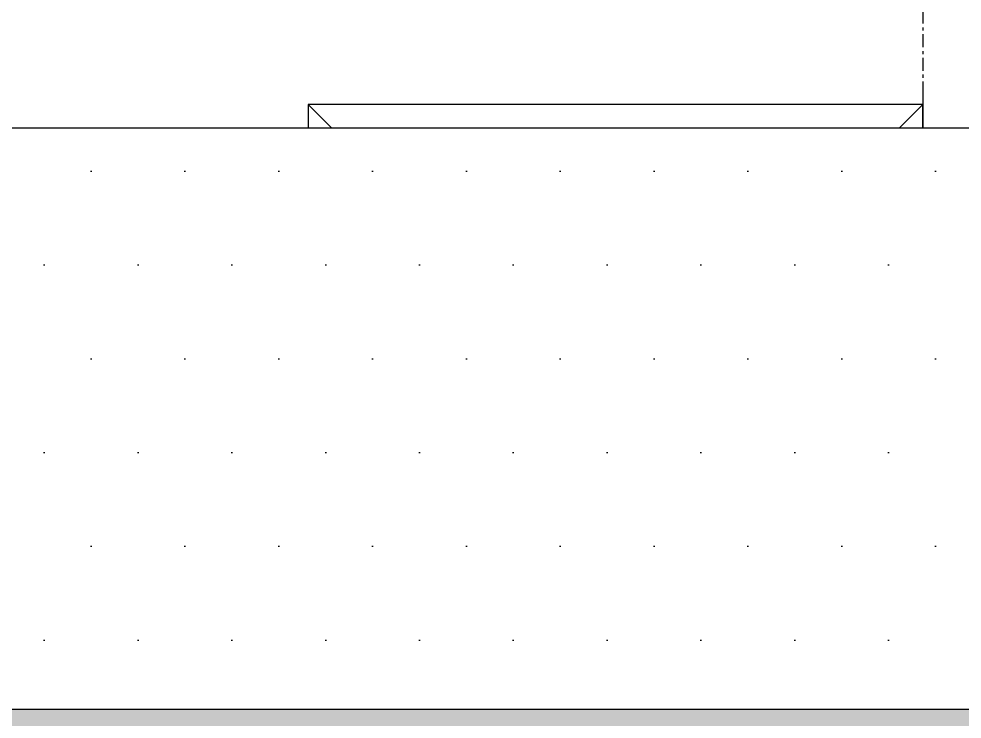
# Model space of a CAD drawing. Header units: millimetres. Extents: x -4391136 to -1798569, y -886572 to -291056.
# Drawn here: x -2447538.9 to -2447139.9, y -393415.9 to -393119.7 of the extents above; entities that cross this region are included whole.
import ezdxf
from ezdxf.enums import TextEntityAlignment as Align

# ---------------------------------------------------------------- set-up
doc = ezdxf.new("R2010")
doc.units = ezdxf.units.MM
doc.set_wipeout_variables(frame=1)
for name, pattern in [('CENTER', [50.800000000000004, 31.75, -6.35, 6.35, -6.35]), ('TA_GL_000.70000', [1.925, 0.7, -0.175, 0.175, -0.175, 0.7]), ('XKITLINE00', [0]), ('XKITLINE02', [4, 2, -2]), ('Xref-C-1-PP17-AR-2214-01-B$0$DPA_Grid _ Level 100', [10, 5.5, -1.6, 1.3, -1.6])]:
    doc.linetypes.add(name, pattern=pattern)
doc.layers.add('000 - 0_HIDE_OBJ_FRAMING_DEF_DIMS', color=7, linetype='Continuous', plot=False)
doc.layers.add('000 - STRUCTURE_STEEL_FRAMING_DEF_SUB', color=7, linetype='Continuous', plot=False)
for name, color, linetype in [('000 - 0_SYM_DWG_GRID-BUBBLE_MAIN_COLOR_1', 7, 'Continuous'), ('000 - 0_SYM_DWG_GRIDLINE_MAIN_COLOR_251', 7, 'Continuous'), ('000 - GRID', 7, 'CENTER'), ('000 - STRUCTURE_STEEL_ACCESORIES_HATCH_', 7, 'Continuous'), ('000 - STRUCTURE_STEEL_ACCESORIES_HIDDEN_', 7, 'Continuous'), ('000 - STRUCTURE_STEEL_ACCESORIES_MAIN_COLOR_1', 7, 'Continuous'), ('000 - STRUCTURE_STEEL_FRAMING_CUT_COLOR_4', 7, 'Continuous'), ('000 - STRUCTURE_STEEL_FRAMING_HIDDEN_', 7, 'Continuous'), ('000 - STRUCTURE_STEEL_FRAMING_SUB_COLOR_2', 7, 'Continuous'), ('000 - STRUCTURE_STEEL_FRAMING_WIPEOUT_', 7, 'Continuous'), ('010 - ASPG_FLASHING_HATCH_', 7, 'Continuous'), ('010 - ASPG_FLASHING_MAIN_COLOR_2', 7, 'Continuous'), ('010 - ASPG_FLASHING_MAIN_COLOR_4', 7, 'Continuous'), ('010 - ASPG_FLASHING_WIPEOUT_', 7, 'Continuous'), ('010 - ASPG_FRAMING_MAIN_COLOR_1', 7, 'Continuous'), ('010 - ASPG_FRAMING_WIPEOUT_', 7, 'Continuous'), ('_PP-Dim', 7, 'Continuous'), ('Xref-C-1-PP17-AR-2214-01-B$0$WALL-E', 7, 'Continuous')]:
    doc.layers.add(name, color=color, linetype=linetype)
doc.styles.add('Arial', font='arial.ttf', dxfattribs={"height": 1500})
doc.styles.add('TA', font='', dxfattribs={"height": 4.5})
doc.styles.get('TA').set_extended_font_data('Cordia New')

# ---------------------------------------------------------------- blocks, each defined once
blk = doc.blocks.new('*U1273')
at = {"layer": '000 - 0_SYM_DWG_GRIDLINE_MAIN_COLOR_251', "color": 7, "linetype": 'ByBlock', "ltscale": 5}
blk.add_line((19.99999999999988, 0), (-231.9999999999899, 3.379714492042489e-15), dxfattribs=at)
at = {"color": 7, "style": 'TA', "flags": 1}
blk.add_attdef('LOCATION', (5.999999999999999, -6.000000000000001), '', height=4.5, rotation=270, dxfattribs=at)
at = {"layer": '000 - 0_SYM_DWG_GRID-BUBBLE_MAIN_COLOR_1', "color": 7, "style": 'Arial'}
blk.add_attdef('GRID-HEAD', text='', height=4.000000000000001, rotation=269.9999999999931, dxfattribs=at).set_placement((63.74999998595079, 0), align=Align.MIDDLE_CENTER)
blk = doc.blocks.new('W-1-PP17-ENT2_REV00_20260526-152343_LOPF_MAIN_DIMS')
at = {"layer": '000 - GRID', "color": 7, "linetype": 'TA_GL_000.70000', "xscale": 50.00000000000038, "yscale": 50.00000000000038, "zscale": 50.00000000000038, "rotation": 90}
blk.add_blockref('*U1273', (0, 1.164153218269348e-10), dxfattribs=at)
blk = doc.blocks.new('W-1-PP17-ENT2_REV00_20260526-152612_EX_LOPF-1')
at = {"layer": '000 - 0_HIDE_OBJ_FRAMING_DEF_DIMS', "color": 7, "linetype": 'Xref-C-1-PP17-AR-2214-01-B$0$DPA_Grid _ Level 100'}
blk.add_line((-1.862645149230957e-09, 12054.7180110956), (-1.862645149230957e-09, -34224.24043103313), dxfattribs=at)
at = {"layer": 'Xref-C-1-PP17-AR-2214-01-B$0$WALL-E', "color": 7}
blk.add_line((970.0000017015263, -10204.99999999866), (-13434.99999984959, -10204.99999999866), dxfattribs=at)
blk = doc.blocks.new('000_ASPG_TYP_FILES_STRUCTURE_STEEL_BK')
at = {"layer": '000 - STRUCTURE_STEEL_ACCESORIES_HIDDEN_', "color": 7}
blk.add_lwpolyline([(0, 6.999999999999091), (5.000000000001819, 6.999999999999091), (5.000000000001819, -7.000000000000909), (0, -7.000000000000909)], close=True, dxfattribs=at)
at = {"layer": '000 - STRUCTURE_STEEL_ACCESORIES_MAIN_COLOR_1', "color": 7}
for points in [[(0, -30), (60.00000000000182, -30), (60.00000000000182, 30), (0, 30)], [(0, -30), (5.000000000001819, -30), (5.000000000001819, 30), (0, 30)]]:
    blk.add_lwpolyline(points, close=True, dxfattribs=at)
blk = doc.blocks.new('000_CKST_FAMELINE_STEEL_STRUCTURE-COLUMN_TOP_VIEW')
at = {"layer": '000 - STRUCTURE_STEEL_FRAMING_DEF_SUB', "color": 7, "linetype": 'XKITLINE00', "lineweight": 0}
for p, q in [((9.307315673519661e-15, 75.99999999999636), (1.27363267111327e-14, 104)), ((26.00000000000001, 90), (-25.99999999999999, 90)), ((1.714505518806517e-15, 14), (-1.714505518806517e-15, -14.00000000000364)), ((26, -3.641162888769496e-12), (-26, -3.63479472541393e-12)), ((-9.307315673519661e-15, -76), (-1.27363267111327e-14, -104.0000000000036)), ((25.99999999999999, -90.00000000000364), (-26.00000000000001, -90.00000000000364))]:
    blk.add_line(p, q, dxfattribs=at)
at = {"layer": '000 - STRUCTURE_STEEL_FRAMING_SUB_COLOR_2', "color": 7}
for p, q in [((-69.99999999999999, 109.9999999999982), (-89.99999999999999, 129.9999999999982)), ((70.00000000000001, 109.9999999999982), (90.00000000000001, 129.9999999999982)), ((-70.00000000000001, -110.0000000000018), (-90.00000000000001, -130.0000000000018)), ((69.99999999999999, -110.0000000000018), (89.99999999999999, -130.0000000000018))]:
    blk.add_line(p, q, dxfattribs=at)
for points in [[(90.00000000000001, 129.9999999999982), (-89.99999999999999, 129.9999999999982), (-90.00000000000001, -130.0000000000018), (89.99999999999999, -130.0000000000018)], [(70.00000000000001, 109.9999999999982), (-69.99999999999999, 109.9999999999982), (-70.00000000000001, -110.0000000000018), (69.99999999999999, -110.0000000000018)]]:
    blk.add_lwpolyline(points, close=True, dxfattribs=at)
for points in [[(14.99998100232188, 82.99998733651228), (-15.00001899767812, 82.99998733651228, -0.4142135623730904), (-22.000018997678, 89.99998733651228, -0.414213562373095), (-15.000018997678, 96.99998733651228), (14.99998100232189, 96.99998733651228, -0.414213562373095), (21.99998100232188, 89.99998733651228), (21.99998100232188, 89.99998733651228, -0.414213562373095)], [(14.99998100232186, -82.99998733651591), (-15.00001899767814, -82.99998733651591, 0.4142135623730904), (-22.00001899767802, -89.99998733651591, 0.414213562373095), (-15.00001899767802, -96.99998733651591), (14.99998100232186, -96.99998733651591, 0.414213562373095), (21.99998100232186, -89.99998733651591), (21.99998100232186, -89.99998733651591, 0.414213562373095)]]:
    blk.add_lwpolyline(points, format="xyb", close=True, dxfattribs=at)
at = {"color": 7, "rotation": 270}
blk.add_blockref('000_ASPG_TYP_FILES_STRUCTURE_STEEL_BK', (-3.673940397441503e-16, -3.000000000001364), dxfattribs=at)
at = {"color": 7}
blk.add_wipeout([(50.00000000000019, 49.999999999998394), (50.00000000000018, -50.00000000000168), (170.00000000000017, -50.000000000001705), (170.0000000000002, 49.999999999998366)], dxfattribs=at).dxf.layer = '000 - STRUCTURE_STEEL_FRAMING_WIPEOUT_'
at = {"layer": '000 - STRUCTURE_STEEL_ACCESORIES_HATCH_'}
h = blk.add_hatch(dxfattribs=at)
h.set_pattern_fill('ANSI32', scale=25.00000000000001, angle=270)
h.set_pattern_definition([(315, (1524.513863548916, 2469.06180239583), (6.629126073623885, 6.629126073623887), []), (315, (1524.513863548916, 2464.642385020829), (6.629126073623885, 6.629126073623887), [])])
h.paths.add_polyline_path([(-50.00000000000001, -50.00000000000136), (-42.00000000000001, -50.00000000000136), (-42, -3.000000000001359), (42, -3.00000000000137), (41.99999999999999, -50.00000000000137), (49.99999999999999, -50.00000000000137), (50.00000000000001, 49.99999999999863), (42.00000000000001, 49.99999999999863), (42, 2.999999999994992), (-42, 2.999999999995003), (-41.99999999999999, 49.99999999999864), (-49.99999999999999, 49.99999999999864)])
at = {"layer": '000 - STRUCTURE_STEEL_FRAMING_CUT_COLOR_4', "color": 7, "lineweight": 0}
blk.add_lwpolyline([(-50.00000000000001, -50.00000000000136), (-42.00000000000001, -50.00000000000136), (-42, -3.000000000001359), (42, -3.00000000000137), (41.99999999999999, -50.00000000000137), (49.99999999999999, -50.00000000000137), (50.00000000000001, 49.99999999999863), (42.00000000000001, 49.99999999999863), (42, 2.999999999994992), (-42, 2.999999999995003), (-41.99999999999999, 49.99999999999864), (-49.99999999999999, 49.99999999999864)], close=True, dxfattribs=at)
at = {"layer": '000 - STRUCTURE_STEEL_FRAMING_DEF_SUB', "color": 7, "linetype": 'XKITLINE00', "lineweight": 0}
for p, q in [((110, 43.99999999999635), (110, 15.99999999999635)), ((96, 29.99999999999635), (124, 29.99999999999635)), ((110, -16.00000000000365), (110, -44.00000000000001)), ((96, -30.00000000000365), (124, -30.00000000000365))]:
    blk.add_line(p, q, dxfattribs=at)
at = {"layer": '000 - STRUCTURE_STEEL_FRAMING_HIDDEN_', "color": 7, "linetype": 'XKITLINE02', "ltscale": 4}
for p, q in [((56.00000000000022, -50.00000000000183), (56.00000000000023, 49.99999999999817)), ((50.00000000000023, 2.999999999998175), (170.0000000000002, 2.99999999999816)), ((50.00000000000023, -3.000000000001825), (170.0000000000002, -3.00000000000184))]:
    blk.add_line(p, q, dxfattribs=at)
at = {"layer": '000 - STRUCTURE_STEEL_FRAMING_SUB_COLOR_2', "color": 7}
for p, q in [((50.00000000000023, 2.999999999998175), (50.00000000000023, -3.000000000001825)), ((170.0000000000002, 2.99999999999816), (170.0000000000002, -3.00000000000184))]:
    blk.add_line(p, q, dxfattribs=at)
blk.add_lwpolyline([(50.00000000000023, 49.99999999999817), (50.00000000000022, -50.00000000000183), (170.0000000000002, -50.00000000000184), (170.0000000000002, 49.99999999999816)], close=True, dxfattribs=at)
for centre in [(110, 29.99999999999635), (110, -30.00000000000183)]:
    blk.add_circle(centre, 7, dxfattribs=at)
blk = doc.blocks.new('*U1997')
at = {"color": 7}
blk.add_wipeout([(7.958078640513122e-13, -4.092726157978177e-12), (800.003614197482, -4.092726157978177e-12), (800.003614197482, 119.92499999998518), (7.958078640513122e-13, 119.92499999998518)], dxfattribs=at).dxf.layer = '010 - ASPG_FRAMING_WIPEOUT_'
at = {"layer": '010 - ASPG_FRAMING_MAIN_COLOR_1', "color": 7}
for p, q in [((800.0036141974851, 119.9249999999884), (0, 119.9249999999884)), ((2.91038304567337e-11, 0), (0, 119.9249999999884)), ((0, 114.8500000000058), (800.0036141974851, 114.8500000000058)), ((0, 109.5400000000081), (800.0036141974851, 109.5400000000081)), ((0, 10.38499999998021), (800.0036141974851, 10.38499999998021)), ((4.365574568510056e-11, 5.309999999997672), (800.0036141974851, 5.309999999997672)), ((2.91038304567337e-11, 0), (800.0036141974851, 0))]:
    blk.add_line(p, q, dxfattribs=at)
blk = doc.blocks.new('W-1-PP17-ENT2_REV00_20260528-225335_ASPG_UPPF')
at = {"color": 7, "rotation": 270}
blk.add_blockref('000_CKST_FAMELINE_STEEL_STRUCTURE-COLUMN_TOP_VIEW', (-130, -10035), dxfattribs=at)
at = {"color": 7}
blk.add_blockref('*U1997', (-380, -10205), dxfattribs=at)
blk = doc.blocks.new('*U3060')
at = {"color": 7}
blk.add_wipeout([(0, -52.000000000100044), (3000.000000000055, -52.000000000100044), (2999.9999999999964, -297.99999999998), (0, -297.99999999998)], dxfattribs=at).dxf.layer = '010 - ASPG_FLASHING_WIPEOUT_'
at = {"layer": '010 - ASPG_FLASHING_HATCH_'}
h = blk.add_hatch(dxfattribs=at)
h.set_pattern_fill('DOTS', scale=0.5)
h.set_pattern_definition([(0, (0, 0), (19.84375, 39.6875), [0, -39.6875])])
h.paths.add_polyline_path([(0, -52), (3000.000000000233, -52), (3000.000000000175, -298), (1.094595811627281e-16, -298)])
at = {"layer": '010 - ASPG_FLASHING_MAIN_COLOR_2', "color": 7}
blk.add_lwpolyline([(0, -52), (3000.000000000233, -52), (3000.000000000175, -298), (1.094595811627281e-16, -298)], close=True, dxfattribs=at)
at = {"color": 7}
blk.add_wipeout([(0, 69.29999999994834), (2999.9999999998217, 69.29999999994834), (3000.0000000000546, -51.99999999999727), (0, -51.99999999999727)], dxfattribs=at).dxf.layer = '010 - ASPG_FLASHING_WIPEOUT_'
at = {"layer": '010 - ASPG_FLASHING_HATCH_'}
h = blk.add_hatch(dxfattribs=at)
h.set_pattern_fill('DOTS', scale=0.1)
h.set_pattern_definition([(0, (0, 0), (3.96875, 7.9375), [0, -7.9375])])
h.paths.add_polyline_path([(-2.8421709430404e-14, 69.29999999999998), (3000, 69.29999999999998), (3000.000000000233, -52.00000000000001), (3.155443620884047e-30, -52.00000000000001)])
at = {"layer": '010 - ASPG_FLASHING_MAIN_COLOR_4', "color": 7}
blk.add_lwpolyline([(-2.8421709430404e-14, 69.29999999999998), (3000, 69.29999999999998), (3000.000000000233, -52.00000000000001), (3.155443620884047e-30, -52.00000000000001)], close=True, dxfattribs=at)

msp = doc.modelspace()

# ---------------------------------------------------------------- block references
at = {"layer": '_PP-Dim', "color": 7}
msp.add_blockref('W-1-PP17-ENT2_REV00_20260526-152343_LOPF_MAIN_DIMS', (-2447156.514610203, -383210.8748381315), dxfattribs=at)

# ---------------------------------------------------------------- next in the draw order: block references
at = {"color": 7}
msp.add_blockref('W-1-PP17-ENT2_REV00_20260528-225335_ASPG_UPPF', (-2447156.514610203, -383210.8748381315), dxfattribs=at)

# ---------------------------------------------------------------- next in the draw order: block references
at = {"layer": '_PP-Dim', "color": 7}
msp.add_blockref('W-1-PP17-ENT2_REV00_20260526-152612_EX_LOPF-1', (-2447156.514610203, -383210.8748381315), dxfattribs=at)

# ---------------------------------------------------------------- next in the draw order: block references
at = {"color": 7, "xscale": -1, "rotation": 180}
msp.add_blockref('*U3060', (-2450091.514610203, -393463.8748381311), dxfattribs=at)

doc.saveas('drawing.dxf')
